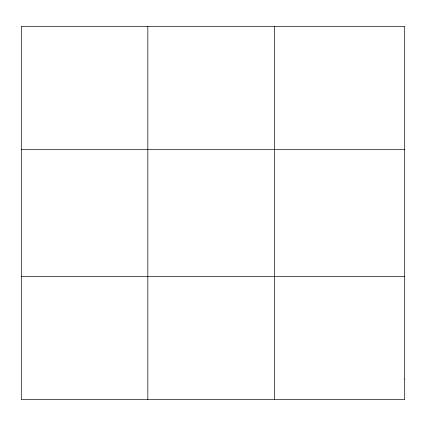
<?xml version="1.0" encoding="UTF-8"?>
<svg xmlns="http://www.w3.org/2000/svg" width="426" height="426" viewBox="0 0 426 426"><rect width="100%" height="100%" fill="white"/><g stroke="black" fill="none" stroke-linecap="round" stroke-linejoin="round"><path stroke-width="0.64" d="M147.822 26.353L147.822 399.647M274.344 26.353L274.344 399.647M21.3 149.542L404.7 149.542M21.3 276.458L404.7 276.458M404.7 379.113L404.7 399.647L21.3 399.647L21.3 26.353L404.7 26.353L404.7 379.113"/></g></svg>
